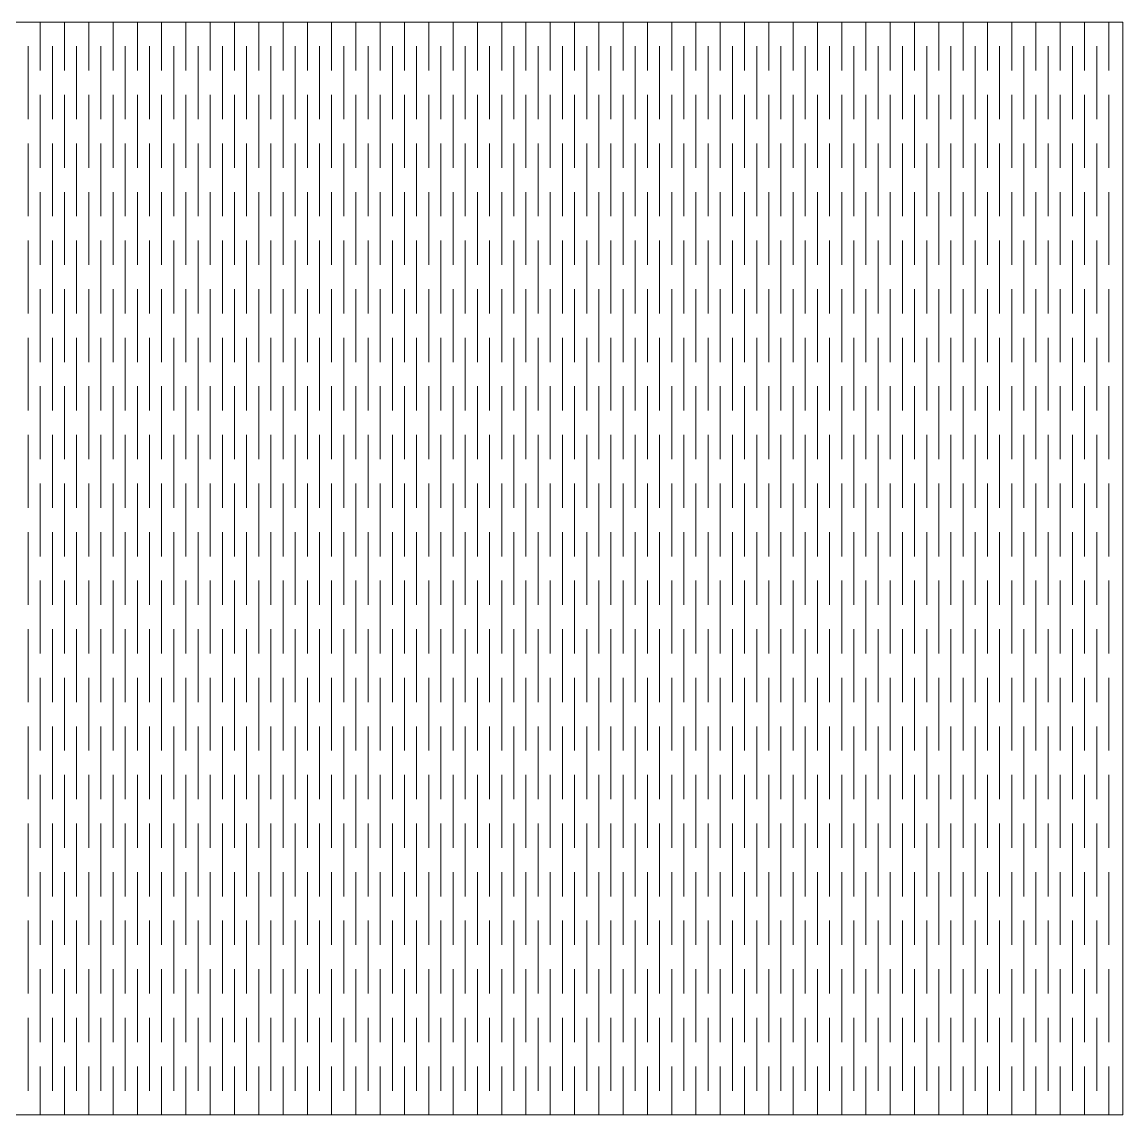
# Model space of a CAD drawing. Header units: millimetres. Extents: x 1 to 727, y 0 to 568.
# Drawn here: x 545.6 to 727, y 387.8 to 567.8 of the extents above; entities that cross this region are included whole.
import ezdxf

# ---------------------------------------------------------------- set-up
doc = ezdxf.new("R2010")
doc.units = ezdxf.units.MM

msp = doc.modelspace()

# ---------------------------------------------------------------- linework, layer by layer
at = {"color": 7, "linetype": 'Continuous', "lineweight": 18}
for p, q in [((198.31, 567.85), (726.96, 567.85)), ((548.63, 567.85), (548.63, 559.85)), ((552.63, 567.85), (552.63, 559.85)), ((556.63, 567.85), (556.63, 559.85)), ((560.63, 567.85), (560.63, 559.85)), ((564.63, 567.85), (564.63, 559.85)), ((568.63, 567.85), (568.63, 559.85)), ((572.63, 567.85), (572.63, 559.85)), ((576.63, 567.85), (576.63, 559.85)), ((580.63, 567.85), (580.63, 559.85)), ((584.63, 567.85), (584.63, 559.85)), ((588.63, 567.85), (588.63, 559.85)), ((592.63, 567.85), (592.63, 559.85)), ((596.63, 567.85), (596.63, 559.85)), ((600.63, 567.85), (600.63, 559.85)), ((604.63, 567.85), (604.63, 559.85)), ((608.63, 567.85), (608.63, 559.85)), ((612.63, 567.85), (612.63, 559.85)), ((616.63, 567.85), (616.63, 559.85)), ((620.63, 567.85), (620.63, 559.85)), ((624.63, 567.85), (624.63, 559.85)), ((628.63, 567.85), (628.63, 559.85)), ((632.63, 567.85), (632.63, 559.85)), ((636.63, 567.85), (636.63, 559.85)), ((640.63, 567.85), (640.63, 559.85)), ((644.63, 567.85), (644.63, 559.85)), ((648.63, 567.85), (648.63, 559.85)), ((652.63, 567.85), (652.63, 559.85)), ((656.63, 567.85), (656.63, 559.85)), ((660.63, 567.85), (660.63, 559.85)), ((664.63, 567.85), (664.63, 559.85)), ((668.63, 567.85), (668.63, 559.85)), ((672.63, 567.85), (672.63, 559.85)), ((676.63, 567.85), (676.63, 559.85)), ((680.63, 567.85), (680.63, 559.85)), ((684.63, 567.85), (684.63, 559.85)), ((688.63, 567.85), (688.63, 559.85)), ((692.63, 567.85), (692.63, 559.85)), ((696.63, 567.85), (696.63, 559.85)), ((700.63, 567.85), (700.63, 559.85)), ((704.63, 567.85), (704.63, 559.85)), ((708.63, 567.85), (708.63, 559.85)), ((712.63, 567.85), (712.63, 559.85)), ((716.63, 567.85), (716.63, 559.85)), ((720.63, 567.85), (720.63, 559.85)), ((724.63, 567.85), (724.63, 559.85)), ((726.96, 567.85), (726.96, 387.85)), ((546.63, 563.85), (546.63, 551.85)), ((550.63, 563.85), (550.63, 551.85)), ((554.63, 563.85), (554.63, 551.85)), ((558.63, 563.85), (558.63, 551.85)), ((562.63, 563.85), (562.63, 551.85)), ((566.63, 563.85), (566.63, 551.85)), ((570.63, 563.85), (570.63, 551.85)), ((574.63, 563.85), (574.63, 551.85)), ((578.63, 563.85), (578.63, 551.85)), ((582.63, 563.85), (582.63, 551.85)), ((586.63, 563.85), (586.63, 551.85)), ((590.63, 563.85), (590.63, 551.85)), ((594.63, 563.85), (594.63, 551.85)), ((598.63, 563.85), (598.63, 551.85)), ((602.63, 563.85), (602.63, 551.85)), ((606.63, 563.85), (606.63, 551.85)), ((610.63, 563.85), (610.63, 551.85)), ((614.63, 563.85), (614.63, 551.85)), ((618.63, 563.85), (618.63, 551.85)), ((622.63, 563.85), (622.63, 551.85)), ((626.63, 563.85), (626.63, 551.85)), ((630.63, 563.85), (630.63, 551.85)), ((634.63, 563.85), (634.63, 551.85)), ((638.63, 563.85), (638.63, 551.85)), ((642.63, 563.85), (642.63, 551.85)), ((646.63, 563.85), (646.63, 551.85)), ((650.63, 563.85), (650.63, 551.85)), ((654.63, 563.85), (654.63, 551.85)), ((658.63, 563.85), (658.63, 551.85)), ((662.63, 563.85), (662.63, 551.85)), ((666.63, 563.85), (666.63, 551.85)), ((670.63, 563.85), (670.63, 551.85)), ((674.63, 563.85), (674.63, 551.85)), ((678.63, 563.85), (678.63, 551.85)), ((682.63, 563.85), (682.63, 551.85)), ((686.63, 563.85), (686.63, 551.85)), ((690.63, 563.85), (690.63, 551.85)), ((694.63, 563.85), (694.63, 551.85)), ((698.63, 563.85), (698.63, 551.85)), ((702.63, 563.85), (702.63, 551.85)), ((706.63, 563.85), (706.63, 551.85)), ((710.63, 563.85), (710.63, 551.85)), ((714.63, 563.85), (714.63, 551.85)), ((718.63, 563.85), (718.63, 551.85)), ((722.63, 563.85), (722.63, 551.85)), ((548.63, 555.85), (548.63, 543.85)), ((552.63, 555.85), (552.63, 543.85)), ((556.63, 555.85), (556.63, 543.85)), ((560.63, 555.85), (560.63, 543.85)), ((564.63, 555.85), (564.63, 543.85)), ((568.63, 555.85), (568.63, 543.85)), ((572.63, 555.85), (572.63, 543.85)), ((576.63, 555.85), (576.63, 543.85)), ((580.63, 555.85), (580.63, 543.85)), ((584.63, 555.85), (584.63, 543.85)), ((588.63, 555.85), (588.63, 543.85)), ((592.63, 555.85), (592.63, 543.85)), ((596.63, 555.85), (596.63, 543.85)), ((600.63, 555.85), (600.63, 543.85)), ((604.63, 555.85), (604.63, 543.85)), ((608.63, 555.85), (608.63, 543.85)), ((612.63, 555.85), (612.63, 543.85)), ((616.63, 555.85), (616.63, 543.85)), ((620.63, 555.85), (620.63, 543.85)), ((624.63, 555.85), (624.63, 543.85)), ((628.63, 555.85), (628.63, 543.85)), ((632.63, 555.85), (632.63, 543.85)), ((636.63, 555.85), (636.63, 543.85)), ((640.63, 555.85), (640.63, 543.85)), ((644.63, 555.85), (644.63, 543.85)), ((648.63, 555.85), (648.63, 543.85)), ((652.63, 555.85), (652.63, 543.85)), ((656.63, 555.85), (656.63, 543.85)), ((660.63, 555.85), (660.63, 543.85)), ((664.63, 555.85), (664.63, 543.85)), ((668.63, 555.85), (668.63, 543.85)), ((672.63, 555.85), (672.63, 543.85)), ((676.63, 555.85), (676.63, 543.85)), ((680.63, 555.85), (680.63, 543.85)), ((684.63, 555.85), (684.63, 543.85)), ((688.63, 555.85), (688.63, 543.85)), ((692.63, 555.85), (692.63, 543.85)), ((696.63, 555.85), (696.63, 543.85)), ((700.63, 555.85), (700.63, 543.85)), ((704.63, 555.85), (704.63, 543.85)), ((708.63, 555.85), (708.63, 543.85)), ((712.63, 555.85), (712.63, 543.85)), ((716.63, 555.85), (716.63, 543.85)), ((720.63, 555.85), (720.63, 543.85)), ((724.63, 555.85), (724.63, 543.85)), ((546.63, 547.85), (546.63, 535.85)), ((550.63, 547.85), (550.63, 535.85)), ((554.63, 547.85), (554.63, 535.85)), ((558.63, 547.85), (558.63, 535.85)), ((562.63, 547.85), (562.63, 535.85)), ((566.63, 547.85), (566.63, 535.85)), ((570.63, 547.85), (570.63, 535.85)), ((574.63, 547.85), (574.63, 535.85)), ((578.63, 547.85), (578.63, 535.85)), ((582.63, 547.85), (582.63, 535.85)), ((586.63, 547.85), (586.63, 535.85)), ((590.63, 547.85), (590.63, 535.85)), ((594.63, 547.85), (594.63, 535.85)), ((598.63, 547.85), (598.63, 535.85)), ((602.63, 547.85), (602.63, 535.85)), ((606.63, 547.85), (606.63, 535.85)), ((610.63, 547.85), (610.63, 535.85)), ((614.63, 547.85), (614.63, 535.85)), ((618.63, 547.85), (618.63, 535.85)), ((622.63, 547.85), (622.63, 535.85)), ((626.63, 547.85), (626.63, 535.85)), ((630.63, 547.85), (630.63, 535.85)), ((634.63, 547.85), (634.63, 535.85)), ((638.63, 547.85), (638.63, 535.85)), ((642.63, 547.85), (642.63, 535.85)), ((646.63, 547.85), (646.63, 535.85)), ((650.63, 547.85), (650.63, 535.85)), ((654.63, 547.85), (654.63, 535.85)), ((658.63, 547.85), (658.63, 535.85)), ((662.63, 547.85), (662.63, 535.85)), ((666.63, 547.85), (666.63, 535.85)), ((670.63, 547.85), (670.63, 535.85)), ((674.63, 547.85), (674.63, 535.85)), ((678.63, 547.85), (678.63, 535.85)), ((682.63, 547.85), (682.63, 535.85)), ((686.63, 547.85), (686.63, 535.85)), ((690.63, 547.85), (690.63, 535.85)), ((694.63, 547.85), (694.63, 535.85)), ((698.63, 547.85), (698.63, 535.85)), ((702.63, 547.85), (702.63, 535.85)), ((706.63, 547.85), (706.63, 535.85)), ((710.63, 547.85), (710.63, 535.85)), ((714.63, 547.85), (714.63, 535.85)), ((718.63, 547.85), (718.63, 535.85)), ((722.63, 547.85), (722.63, 535.85)), ((548.63, 539.85), (548.63, 527.85)), ((552.63, 539.85), (552.63, 527.85)), ((556.63, 539.85), (556.63, 527.85)), ((560.63, 539.85), (560.63, 527.85)), ((564.63, 539.85), (564.63, 527.85)), ((568.63, 539.85), (568.63, 527.85)), ((572.63, 539.85), (572.63, 527.85)), ((576.63, 539.85), (576.63, 527.85)), ((580.63, 539.85), (580.63, 527.85)), ((584.63, 539.85), (584.63, 527.85)), ((588.63, 539.85), (588.63, 527.85)), ((592.63, 539.85), (592.63, 527.85)), ((596.63, 539.85), (596.63, 527.85)), ((600.63, 539.85), (600.63, 527.85)), ((604.63, 539.85), (604.63, 527.85)), ((608.63, 539.85), (608.63, 527.85)), ((612.63, 539.85), (612.63, 527.85)), ((616.63, 539.85), (616.63, 527.85)), ((620.63, 539.85), (620.63, 527.85)), ((624.63, 539.85), (624.63, 527.85)), ((628.63, 539.85), (628.63, 527.85)), ((632.63, 539.85), (632.63, 527.85)), ((636.63, 539.85), (636.63, 527.85)), ((640.63, 539.85), (640.63, 527.85)), ((644.63, 539.85), (644.63, 527.85)), ((648.63, 539.85), (648.63, 527.85)), ((652.63, 539.85), (652.63, 527.85)), ((656.63, 539.85), (656.63, 527.85)), ((660.63, 539.85), (660.63, 527.85)), ((664.63, 539.85), (664.63, 527.85)), ((668.63, 539.85), (668.63, 527.85)), ((672.63, 539.85), (672.63, 527.85)), ((676.63, 539.85), (676.63, 527.85)), ((680.63, 539.85), (680.63, 527.85)), ((684.63, 539.85), (684.63, 527.85)), ((688.63, 539.85), (688.63, 527.85)), ((692.63, 539.85), (692.63, 527.85)), ((696.63, 539.85), (696.63, 527.85)), ((700.63, 539.85), (700.63, 527.85)), ((704.63, 539.85), (704.63, 527.85)), ((708.63, 539.85), (708.63, 527.85)), ((712.63, 539.85), (712.63, 527.85)), ((716.63, 539.85), (716.63, 527.85)), ((720.63, 539.85), (720.63, 527.85)), ((724.63, 539.85), (724.63, 527.85)), ((546.63, 531.85), (546.63, 519.85)), ((550.63, 531.85), (550.63, 519.85)), ((554.63, 531.85), (554.63, 519.85)), ((558.63, 531.85), (558.63, 519.85)), ((562.63, 531.85), (562.63, 519.85)), ((566.63, 531.85), (566.63, 519.85)), ((570.63, 531.85), (570.63, 519.85)), ((574.63, 531.85), (574.63, 519.85)), ((578.63, 531.85), (578.63, 519.85)), ((582.63, 531.85), (582.63, 519.85)), ((586.63, 531.85), (586.63, 519.85)), ((590.63, 531.85), (590.63, 519.85)), ((594.63, 531.85), (594.63, 519.85)), ((598.63, 531.85), (598.63, 519.85)), ((602.63, 531.85), (602.63, 519.85)), ((606.63, 531.85), (606.63, 519.85)), ((610.63, 531.85), (610.63, 519.85)), ((614.63, 531.85), (614.63, 519.85)), ((618.63, 531.85), (618.63, 519.85)), ((622.63, 531.85), (622.63, 519.85)), ((626.63, 531.85), (626.63, 519.85)), ((630.63, 531.85), (630.63, 519.85)), ((634.63, 531.85), (634.63, 519.85)), ((638.63, 531.85), (638.63, 519.85)), ((642.63, 531.85), (642.63, 519.85)), ((646.63, 531.85), (646.63, 519.85)), ((650.63, 531.85), (650.63, 519.85)), ((654.63, 531.85), (654.63, 519.85)), ((658.63, 531.85), (658.63, 519.85)), ((662.63, 531.85), (662.63, 519.85)), ((666.63, 531.85), (666.63, 519.85)), ((670.63, 531.85), (670.63, 519.85)), ((674.63, 531.85), (674.63, 519.85)), ((678.63, 531.85), (678.63, 519.85)), ((682.63, 531.85), (682.63, 519.85)), ((686.63, 531.85), (686.63, 519.85)), ((690.63, 531.85), (690.63, 519.85)), ((694.63, 531.85), (694.63, 519.85)), ((698.63, 531.85), (698.63, 519.85)), ((702.63, 531.85), (702.63, 519.85)), ((706.63, 531.85), (706.63, 519.85)), ((710.63, 531.85), (710.63, 519.85)), ((714.63, 531.85), (714.63, 519.85)), ((718.63, 531.85), (718.63, 519.85)), ((722.63, 531.85), (722.63, 519.85)), ((548.63, 523.85), (548.63, 511.85)), ((552.63, 523.85), (552.63, 511.85)), ((556.63, 523.85), (556.63, 511.85)), ((560.63, 523.85), (560.63, 511.85)), ((564.63, 523.85), (564.63, 511.85)), ((568.63, 523.85), (568.63, 511.85)), ((572.63, 523.85), (572.63, 511.85)), ((576.63, 523.85), (576.63, 511.85)), ((580.63, 523.85), (580.63, 511.85)), ((584.63, 523.85), (584.63, 511.85)), ((588.63, 523.85), (588.63, 511.85)), ((592.63, 523.85), (592.63, 511.85)), ((596.63, 523.85), (596.63, 511.85)), ((600.63, 523.85), (600.63, 511.85)), ((604.63, 523.85), (604.63, 511.85)), ((608.63, 523.85), (608.63, 511.85)), ((612.63, 523.85), (612.63, 511.85)), ((616.63, 523.85), (616.63, 511.85)), ((620.63, 523.85), (620.63, 511.85)), ((624.63, 523.85), (624.63, 511.85)), ((628.63, 523.85), (628.63, 511.85)), ((632.63, 523.85), (632.63, 511.85)), ((636.63, 523.85), (636.63, 511.85)), ((640.63, 523.85), (640.63, 511.85)), ((644.63, 523.85), (644.63, 511.85)), ((648.63, 523.85), (648.63, 511.85)), ((652.63, 523.85), (652.63, 511.85)), ((656.63, 523.85), (656.63, 511.85)), ((660.63, 523.85), (660.63, 511.85)), ((664.63, 523.85), (664.63, 511.85)), ((668.63, 523.85), (668.63, 511.85)), ((672.63, 523.85), (672.63, 511.85)), ((676.63, 523.85), (676.63, 511.85)), ((680.63, 523.85), (680.63, 511.85)), ((684.63, 523.85), (684.63, 511.85)), ((688.63, 523.85), (688.63, 511.85)), ((692.63, 523.85), (692.63, 511.85)), ((696.63, 523.85), (696.63, 511.85)), ((700.63, 523.85), (700.63, 511.85)), ((704.63, 523.85), (704.63, 511.85)), ((708.63, 523.85), (708.63, 511.85)), ((712.63, 523.85), (712.63, 511.85)), ((716.63, 523.85), (716.63, 511.85)), ((720.63, 523.85), (720.63, 511.85)), ((724.63, 523.85), (724.63, 511.85)), ((546.63, 515.85), (546.63, 503.85)), ((550.63, 515.85), (550.63, 503.85)), ((554.63, 515.85), (554.63, 503.85)), ((558.63, 515.85), (558.63, 503.85)), ((562.63, 515.85), (562.63, 503.85)), ((566.63, 515.85), (566.63, 503.85)), ((570.63, 515.85), (570.63, 503.85)), ((574.63, 515.85), (574.63, 503.85)), ((578.63, 515.85), (578.63, 503.85)), ((582.63, 515.85), (582.63, 503.85)), ((586.63, 515.85), (586.63, 503.85)), ((590.63, 515.85), (590.63, 503.85)), ((594.63, 515.85), (594.63, 503.85)), ((598.63, 515.85), (598.63, 503.85)), ((602.63, 515.85), (602.63, 503.85)), ((606.63, 515.85), (606.63, 503.85)), ((610.63, 515.85), (610.63, 503.85)), ((614.63, 515.85), (614.63, 503.85)), ((618.63, 515.85), (618.63, 503.85)), ((622.63, 515.85), (622.63, 503.85)), ((626.63, 515.85), (626.63, 503.85)), ((630.63, 515.85), (630.63, 503.85)), ((634.63, 515.85), (634.63, 503.85)), ((638.63, 515.85), (638.63, 503.85)), ((642.63, 515.85), (642.63, 503.85)), ((646.63, 515.85), (646.63, 503.85)), ((650.63, 515.85), (650.63, 503.85)), ((654.63, 515.85), (654.63, 503.85)), ((658.63, 515.85), (658.63, 503.85)), ((662.63, 515.85), (662.63, 503.85)), ((666.63, 515.85), (666.63, 503.85)), ((670.63, 515.85), (670.63, 503.85)), ((674.63, 515.85), (674.63, 503.85)), ((678.63, 515.85), (678.63, 503.85)), ((682.63, 515.85), (682.63, 503.85)), ((686.63, 515.85), (686.63, 503.85)), ((690.63, 515.85), (690.63, 503.85)), ((694.63, 515.85), (694.63, 503.85)), ((698.63, 515.85), (698.63, 503.85)), ((702.63, 515.85), (702.63, 503.85)), ((706.63, 515.85), (706.63, 503.85)), ((710.63, 515.85), (710.63, 503.85)), ((714.63, 515.85), (714.63, 503.85)), ((718.63, 515.85), (718.63, 503.85)), ((722.63, 515.85), (722.63, 503.85)), ((548.63, 507.85), (548.63, 495.85)), ((552.63, 507.85), (552.63, 495.85)), ((556.63, 507.85), (556.63, 495.85)), ((560.63, 507.85), (560.63, 495.85)), ((564.63, 507.85), (564.63, 495.85)), ((568.63, 507.85), (568.63, 495.85)), ((572.63, 507.85), (572.63, 495.85)), ((576.63, 507.85), (576.63, 495.85)), ((580.63, 507.85), (580.63, 495.85)), ((584.63, 507.85), (584.63, 495.85)), ((588.63, 507.85), (588.63, 495.85)), ((592.63, 507.85), (592.63, 495.85)), ((596.63, 507.85), (596.63, 495.85)), ((600.63, 507.85), (600.63, 495.85)), ((604.63, 507.85), (604.63, 495.85)), ((608.63, 507.85), (608.63, 495.85)), ((612.63, 507.85), (612.63, 495.85)), ((616.63, 507.85), (616.63, 495.85)), ((620.63, 507.85), (620.63, 495.85)), ((624.63, 507.85), (624.63, 495.85)), ((628.63, 507.85), (628.63, 495.85)), ((632.63, 507.85), (632.63, 495.85)), ((636.63, 507.85), (636.63, 495.85)), ((640.63, 507.85), (640.63, 495.85)), ((644.63, 507.85), (644.63, 495.85)), ((648.63, 507.85), (648.63, 495.85)), ((652.63, 507.85), (652.63, 495.85)), ((656.63, 507.85), (656.63, 495.85)), ((660.63, 507.85), (660.63, 495.85)), ((664.63, 507.85), (664.63, 495.85)), ((668.63, 507.85), (668.63, 495.85)), ((672.63, 507.85), (672.63, 495.85)), ((676.63, 507.85), (676.63, 495.85)), ((680.63, 507.85), (680.63, 495.85)), ((684.63, 507.85), (684.63, 495.85)), ((688.63, 507.85), (688.63, 495.85)), ((692.63, 507.85), (692.63, 495.85)), ((696.63, 507.85), (696.63, 495.85)), ((700.63, 507.85), (700.63, 495.85)), ((704.63, 507.85), (704.63, 495.85)), ((708.63, 507.85), (708.63, 495.85)), ((712.63, 507.85), (712.63, 495.85)), ((716.63, 507.85), (716.63, 495.85)), ((720.63, 507.85), (720.63, 495.85)), ((724.63, 507.85), (724.63, 495.85)), ((546.63, 499.85), (546.63, 487.85)), ((550.63, 499.85), (550.63, 487.85)), ((554.63, 499.85), (554.63, 487.85)), ((558.63, 499.85), (558.63, 487.85)), ((562.63, 499.85), (562.63, 487.85)), ((566.63, 499.85), (566.63, 487.85)), ((570.63, 499.85), (570.63, 487.85)), ((574.63, 499.85), (574.63, 487.85)), ((578.63, 499.85), (578.63, 487.85)), ((582.63, 499.85), (582.63, 487.85)), ((586.63, 499.85), (586.63, 487.85)), ((590.63, 499.85), (590.63, 487.85)), ((594.63, 499.85), (594.63, 487.85)), ((598.63, 499.85), (598.63, 487.85)), ((602.63, 499.85), (602.63, 487.85)), ((606.63, 499.85), (606.63, 487.85)), ((610.63, 499.85), (610.63, 487.85)), ((614.63, 499.85), (614.63, 487.85)), ((618.63, 499.85), (618.63, 487.85)), ((622.63, 499.85), (622.63, 487.85)), ((626.63, 499.85), (626.63, 487.85)), ((630.63, 499.85), (630.63, 487.85)), ((634.63, 499.85), (634.63, 487.85)), ((638.63, 499.85), (638.63, 487.85)), ((642.63, 499.85), (642.63, 487.85)), ((646.63, 499.85), (646.63, 487.85)), ((650.63, 499.85), (650.63, 487.85)), ((654.63, 499.85), (654.63, 487.85)), ((658.63, 499.85), (658.63, 487.85)), ((662.63, 499.85), (662.63, 487.85)), ((666.63, 499.85), (666.63, 487.85)), ((670.63, 499.85), (670.63, 487.85)), ((674.63, 499.85), (674.63, 487.85)), ((678.63, 499.85), (678.63, 487.85)), ((682.63, 499.85), (682.63, 487.85)), ((686.63, 499.85), (686.63, 487.85)), ((690.63, 499.85), (690.63, 487.85)), ((694.63, 499.85), (694.63, 487.85)), ((698.63, 499.85), (698.63, 487.85)), ((702.63, 499.85), (702.63, 487.85)), ((706.63, 499.85), (706.63, 487.85)), ((710.63, 499.85), (710.63, 487.85)), ((714.63, 499.85), (714.63, 487.85)), ((718.63, 499.85), (718.63, 487.85)), ((722.63, 499.85), (722.63, 487.85)), ((548.63, 491.85), (548.63, 479.85)), ((552.63, 491.85), (552.63, 479.85)), ((556.63, 491.85), (556.63, 479.85)), ((560.63, 491.85), (560.63, 479.85)), ((564.63, 491.85), (564.63, 479.85)), ((568.63, 491.85), (568.63, 479.85)), ((572.63, 491.85), (572.63, 479.85)), ((576.63, 491.85), (576.63, 479.85)), ((580.63, 491.85), (580.63, 479.85)), ((584.63, 491.85), (584.63, 479.85)), ((588.63, 491.85), (588.63, 479.85)), ((592.63, 491.85), (592.63, 479.85)), ((596.63, 491.85), (596.63, 479.85)), ((600.63, 491.85), (600.63, 479.85)), ((604.63, 491.85), (604.63, 479.85)), ((608.63, 491.85), (608.63, 479.85)), ((612.63, 491.85), (612.63, 479.85)), ((616.63, 491.85), (616.63, 479.85)), ((620.63, 491.85), (620.63, 479.85)), ((624.63, 491.85), (624.63, 479.85)), ((628.63, 491.85), (628.63, 479.85)), ((632.63, 491.85), (632.63, 479.85)), ((636.63, 491.85), (636.63, 479.85)), ((640.63, 491.85), (640.63, 479.85)), ((644.63, 491.85), (644.63, 479.85)), ((648.63, 491.85), (648.63, 479.85)), ((652.63, 491.85), (652.63, 479.85)), ((656.63, 491.85), (656.63, 479.85)), ((660.63, 491.85), (660.63, 479.85)), ((664.63, 491.85), (664.63, 479.85)), ((668.63, 491.85), (668.63, 479.85)), ((672.63, 491.85), (672.63, 479.85)), ((676.63, 491.85), (676.63, 479.85)), ((680.63, 491.85), (680.63, 479.85)), ((684.63, 491.85), (684.63, 479.85)), ((688.63, 491.85), (688.63, 479.85)), ((692.63, 491.85), (692.63, 479.85)), ((696.63, 491.85), (696.63, 479.85)), ((700.63, 491.85), (700.63, 479.85)), ((704.63, 491.85), (704.63, 479.85)), ((708.63, 491.85), (708.63, 479.85)), ((712.63, 491.85), (712.63, 479.85)), ((716.63, 491.85), (716.63, 479.85)), ((720.63, 491.85), (720.63, 479.85)), ((724.63, 491.85), (724.63, 479.85)), ((546.63, 483.85), (546.63, 471.85)), ((550.63, 483.85), (550.63, 471.85)), ((554.63, 483.85), (554.63, 471.85)), ((558.63, 483.85), (558.63, 471.85)), ((562.63, 483.85), (562.63, 471.85)), ((566.63, 483.85), (566.63, 471.85)), ((570.63, 483.85), (570.63, 471.85)), ((574.63, 483.85), (574.63, 471.85)), ((578.63, 483.85), (578.63, 471.85)), ((582.63, 483.85), (582.63, 471.85)), ((586.63, 483.85), (586.63, 471.85)), ((590.63, 483.85), (590.63, 471.85)), ((594.63, 483.85), (594.63, 471.85)), ((598.63, 483.85), (598.63, 471.85)), ((602.63, 483.85), (602.63, 471.85)), ((606.63, 483.85), (606.63, 471.85)), ((610.63, 483.85), (610.63, 471.85)), ((614.63, 483.85), (614.63, 471.85)), ((618.63, 483.85), (618.63, 471.85)), ((622.63, 483.85), (622.63, 471.85)), ((626.63, 483.85), (626.63, 471.85)), ((630.63, 483.85), (630.63, 471.85)), ((634.63, 483.85), (634.63, 471.85)), ((638.63, 483.85), (638.63, 471.85)), ((642.63, 483.85), (642.63, 471.85)), ((646.63, 483.85), (646.63, 471.85)), ((650.63, 483.85), (650.63, 471.85)), ((654.63, 483.85), (654.63, 471.85)), ((658.63, 483.85), (658.63, 471.85)), ((662.63, 483.85), (662.63, 471.85)), ((666.63, 483.85), (666.63, 471.85)), ((670.63, 483.85), (670.63, 471.85)), ((674.63, 483.85), (674.63, 471.85)), ((678.63, 483.85), (678.63, 471.85)), ((682.63, 483.85), (682.63, 471.85)), ((686.63, 483.85), (686.63, 471.85)), ((690.63, 483.85), (690.63, 471.85)), ((694.63, 483.85), (694.63, 471.85)), ((698.63, 483.85), (698.63, 471.85)), ((702.63, 483.85), (702.63, 471.85)), ((706.63, 483.85), (706.63, 471.85)), ((710.63, 483.85), (710.63, 471.85)), ((714.63, 483.85), (714.63, 471.85)), ((718.63, 483.85), (718.63, 471.85)), ((722.63, 483.85), (722.63, 471.85)), ((548.63, 475.85), (548.63, 463.85)), ((552.63, 475.85), (552.63, 463.85)), ((556.63, 475.85), (556.63, 463.85)), ((560.63, 475.85), (560.63, 463.85)), ((564.63, 475.85), (564.63, 463.85)), ((568.63, 475.85), (568.63, 463.85)), ((572.63, 475.85), (572.63, 463.85)), ((576.63, 475.85), (576.63, 463.85)), ((580.63, 475.85), (580.63, 463.85)), ((584.63, 475.85), (584.63, 463.85)), ((588.63, 475.85), (588.63, 463.85)), ((592.63, 475.85), (592.63, 463.85)), ((596.63, 475.85), (596.63, 463.85)), ((600.63, 475.85), (600.63, 463.85)), ((604.63, 475.85), (604.63, 463.85)), ((608.63, 475.85), (608.63, 463.85)), ((612.63, 475.85), (612.63, 463.85)), ((616.63, 475.85), (616.63, 463.85)), ((620.63, 475.85), (620.63, 463.85)), ((624.63, 475.85), (624.63, 463.85)), ((628.63, 475.85), (628.63, 463.85)), ((632.63, 475.85), (632.63, 463.85)), ((636.63, 475.85), (636.63, 463.85)), ((640.63, 475.85), (640.63, 463.85)), ((644.63, 475.85), (644.63, 463.85)), ((648.63, 475.85), (648.63, 463.85)), ((652.63, 475.85), (652.63, 463.85)), ((656.63, 475.85), (656.63, 463.85)), ((660.63, 475.85), (660.63, 463.85)), ((664.63, 475.85), (664.63, 463.85)), ((668.63, 475.85), (668.63, 463.85)), ((672.63, 475.85), (672.63, 463.85)), ((676.63, 475.85), (676.63, 463.85)), ((680.63, 475.85), (680.63, 463.85)), ((684.63, 475.85), (684.63, 463.85)), ((688.63, 475.85), (688.63, 463.85)), ((692.63, 475.85), (692.63, 463.85)), ((696.63, 475.85), (696.63, 463.85)), ((700.63, 475.85), (700.63, 463.85)), ((704.63, 475.85), (704.63, 463.85)), ((708.63, 475.85), (708.63, 463.85)), ((712.63, 475.85), (712.63, 463.85)), ((716.63, 475.85), (716.63, 463.85)), ((720.63, 475.85), (720.63, 463.85)), ((724.63, 475.85), (724.63, 463.85)), ((546.63, 455.85), (546.63, 467.85)), ((550.63, 455.85), (550.63, 467.85)), ((554.63, 455.85), (554.63, 467.85)), ((558.63, 455.85), (558.63, 467.85)), ((562.63, 455.85), (562.63, 467.85)), ((566.63, 455.85), (566.63, 467.85)), ((570.63, 455.85), (570.63, 467.85)), ((574.63, 455.85), (574.63, 467.85)), ((578.63, 455.85), (578.63, 467.85)), ((582.63, 455.85), (582.63, 467.85)), ((586.63, 455.85), (586.63, 467.85)), ((590.63, 455.85), (590.63, 467.85)), ((594.63, 455.85), (594.63, 467.85)), ((598.63, 455.85), (598.63, 467.85)), ((602.63, 455.85), (602.63, 467.85)), ((606.63, 455.85), (606.63, 467.85)), ((610.63, 455.85), (610.63, 467.85)), ((614.63, 455.85), (614.63, 467.85)), ((618.63, 455.85), (618.63, 467.85)), ((622.63, 455.85), (622.63, 467.85)), ((626.63, 455.85), (626.63, 467.85)), ((630.63, 455.85), (630.63, 467.85)), ((634.63, 455.85), (634.63, 467.85)), ((638.63, 455.85), (638.63, 467.85)), ((642.63, 455.85), (642.63, 467.85)), ((646.63, 455.85), (646.63, 467.85)), ((650.63, 455.85), (650.63, 467.85)), ((654.63, 455.85), (654.63, 467.85)), ((658.63, 455.85), (658.63, 467.85)), ((662.63, 455.85), (662.63, 467.85)), ((666.63, 455.85), (666.63, 467.85)), ((670.63, 455.85), (670.63, 467.85)), ((674.63, 455.85), (674.63, 467.85)), ((678.63, 455.85), (678.63, 467.85)), ((682.63, 455.85), (682.63, 467.85)), ((686.63, 455.85), (686.63, 467.85)), ((690.63, 455.85), (690.63, 467.85)), ((694.63, 455.85), (694.63, 467.85)), ((698.63, 455.85), (698.63, 467.85)), ((702.63, 455.85), (702.63, 467.85)), ((706.63, 455.85), (706.63, 467.85)), ((710.63, 455.85), (710.63, 467.85)), ((714.63, 455.85), (714.63, 467.85)), ((718.63, 455.85), (718.63, 467.85)), ((722.63, 455.85), (722.63, 467.85)), ((548.63, 459.85), (548.63, 447.85)), ((552.63, 459.85), (552.63, 447.85)), ((556.63, 459.85), (556.63, 447.85)), ((560.63, 459.85), (560.63, 447.85)), ((564.63, 459.85), (564.63, 447.85)), ((568.63, 459.85), (568.63, 447.85)), ((572.63, 459.85), (572.63, 447.85)), ((576.63, 459.85), (576.63, 447.85)), ((580.63, 459.85), (580.63, 447.85)), ((584.63, 459.85), (584.63, 447.85)), ((588.63, 459.85), (588.63, 447.85)), ((592.63, 459.85), (592.63, 447.85)), ((596.63, 459.85), (596.63, 447.85)), ((600.63, 459.85), (600.63, 447.85)), ((604.63, 459.85), (604.63, 447.85)), ((608.63, 459.85), (608.63, 447.85)), ((612.63, 459.85), (612.63, 447.85)), ((616.63, 459.85), (616.63, 447.85)), ((620.63, 459.85), (620.63, 447.85)), ((624.63, 459.85), (624.63, 447.85)), ((628.63, 459.85), (628.63, 447.85)), ((632.63, 459.85), (632.63, 447.85)), ((636.63, 459.85), (636.63, 447.85)), ((640.63, 459.85), (640.63, 447.85)), ((644.63, 459.85), (644.63, 447.85)), ((648.63, 459.85), (648.63, 447.85)), ((652.63, 459.85), (652.63, 447.85)), ((656.63, 459.85), (656.63, 447.85)), ((660.63, 459.85), (660.63, 447.85)), ((664.63, 459.85), (664.63, 447.85)), ((668.63, 459.85), (668.63, 447.85)), ((672.63, 459.85), (672.63, 447.85)), ((676.63, 459.85), (676.63, 447.85)), ((680.63, 459.85), (680.63, 447.85)), ((684.63, 459.85), (684.63, 447.85)), ((688.63, 459.85), (688.63, 447.85)), ((692.63, 459.85), (692.63, 447.85)), ((696.63, 459.85), (696.63, 447.85)), ((700.63, 459.85), (700.63, 447.85)), ((704.63, 459.85), (704.63, 447.85)), ((708.63, 459.85), (708.63, 447.85)), ((712.63, 459.85), (712.63, 447.85)), ((716.63, 459.85), (716.63, 447.85)), ((720.63, 459.85), (720.63, 447.85)), ((724.63, 459.85), (724.63, 447.85)), ((546.63, 439.85), (546.63, 451.85)), ((550.63, 439.85), (550.63, 451.85)), ((554.63, 439.85), (554.63, 451.85)), ((558.63, 439.85), (558.63, 451.85)), ((562.63, 439.85), (562.63, 451.85)), ((566.63, 439.85), (566.63, 451.85)), ((570.63, 439.85), (570.63, 451.85)), ((574.63, 439.85), (574.63, 451.85)), ((578.63, 439.85), (578.63, 451.85)), ((582.63, 439.85), (582.63, 451.85)), ((586.63, 439.85), (586.63, 451.85)), ((590.63, 439.85), (590.63, 451.85)), ((594.63, 439.85), (594.63, 451.85)), ((598.63, 439.85), (598.63, 451.85)), ((602.63, 439.85), (602.63, 451.85)), ((606.63, 439.85), (606.63, 451.85)), ((610.63, 439.85), (610.63, 451.85)), ((614.63, 439.85), (614.63, 451.85)), ((618.63, 439.85), (618.63, 451.85)), ((622.63, 439.85), (622.63, 451.85)), ((626.63, 439.85), (626.63, 451.85)), ((630.63, 439.85), (630.63, 451.85)), ((634.63, 439.85), (634.63, 451.85)), ((638.63, 439.85), (638.63, 451.85)), ((642.63, 439.85), (642.63, 451.85)), ((646.63, 439.85), (646.63, 451.85)), ((650.63, 439.85), (650.63, 451.85)), ((654.63, 439.85), (654.63, 451.85)), ((658.63, 439.85), (658.63, 451.85)), ((662.63, 439.85), (662.63, 451.85)), ((666.63, 439.85), (666.63, 451.85)), ((670.63, 439.85), (670.63, 451.85)), ((674.63, 439.85), (674.63, 451.85)), ((678.63, 439.85), (678.63, 451.85)), ((682.63, 439.85), (682.63, 451.85)), ((686.63, 439.85), (686.63, 451.85)), ((690.63, 439.85), (690.63, 451.85)), ((694.63, 439.85), (694.63, 451.85)), ((698.63, 439.85), (698.63, 451.85)), ((702.63, 439.85), (702.63, 451.85)), ((706.63, 439.85), (706.63, 451.85)), ((710.63, 439.85), (710.63, 451.85)), ((714.63, 439.85), (714.63, 451.85)), ((718.63, 439.85), (718.63, 451.85)), ((722.63, 439.85), (722.63, 451.85)), ((548.63, 443.85), (548.63, 431.85)), ((552.63, 443.85), (552.63, 431.85)), ((556.63, 443.85), (556.63, 431.85)), ((560.63, 443.85), (560.63, 431.85)), ((564.63, 443.85), (564.63, 431.85)), ((568.63, 443.85), (568.63, 431.85)), ((572.63, 443.85), (572.63, 431.85)), ((576.63, 443.85), (576.63, 431.85)), ((580.63, 443.85), (580.63, 431.85)), ((584.63, 443.85), (584.63, 431.85)), ((588.63, 443.85), (588.63, 431.85)), ((592.63, 443.85), (592.63, 431.85)), ((596.63, 443.85), (596.63, 431.85)), ((600.63, 443.85), (600.63, 431.85)), ((604.63, 443.85), (604.63, 431.85)), ((608.63, 443.85), (608.63, 431.85)), ((612.63, 443.85), (612.63, 431.85)), ((616.63, 443.85), (616.63, 431.85)), ((620.63, 443.85), (620.63, 431.85)), ((624.63, 443.85), (624.63, 431.85)), ((628.63, 443.85), (628.63, 431.85)), ((632.63, 443.85), (632.63, 431.85)), ((636.63, 443.85), (636.63, 431.85)), ((640.63, 443.85), (640.63, 431.85)), ((644.63, 443.85), (644.63, 431.85)), ((648.63, 443.85), (648.63, 431.85)), ((652.63, 443.85), (652.63, 431.85)), ((656.63, 443.85), (656.63, 431.85)), ((660.63, 443.85), (660.63, 431.85)), ((664.63, 443.85), (664.63, 431.85)), ((668.63, 443.85), (668.63, 431.85)), ((672.63, 443.85), (672.63, 431.85)), ((676.63, 443.85), (676.63, 431.85)), ((680.63, 443.85), (680.63, 431.85)), ((684.63, 443.85), (684.63, 431.85)), ((688.63, 443.85), (688.63, 431.85)), ((692.63, 443.85), (692.63, 431.85)), ((696.63, 443.85), (696.63, 431.85)), ((700.63, 443.85), (700.63, 431.85)), ((704.63, 443.85), (704.63, 431.85)), ((708.63, 443.85), (708.63, 431.85)), ((712.63, 443.85), (712.63, 431.85)), ((716.63, 443.85), (716.63, 431.85)), ((720.63, 443.85), (720.63, 431.85)), ((724.63, 443.85), (724.63, 431.85)), ((546.63, 423.85), (546.63, 435.85)), ((550.63, 423.85), (550.63, 435.85)), ((554.63, 423.85), (554.63, 435.85)), ((558.63, 423.85), (558.63, 435.85)), ((562.63, 423.85), (562.63, 435.85)), ((566.63, 423.85), (566.63, 435.85)), ((570.63, 423.85), (570.63, 435.85)), ((574.63, 423.85), (574.63, 435.85)), ((578.63, 423.85), (578.63, 435.85)), ((582.63, 423.85), (582.63, 435.85)), ((586.63, 423.85), (586.63, 435.85)), ((590.63, 423.85), (590.63, 435.85)), ((594.63, 423.85), (594.63, 435.85)), ((598.63, 423.85), (598.63, 435.85)), ((602.63, 423.85), (602.63, 435.85)), ((606.63, 423.85), (606.63, 435.85)), ((610.63, 423.85), (610.63, 435.85)), ((614.63, 423.85), (614.63, 435.85)), ((618.63, 423.85), (618.63, 435.85)), ((622.63, 423.85), (622.63, 435.85)), ((626.63, 423.85), (626.63, 435.85)), ((630.63, 423.85), (630.63, 435.85)), ((634.63, 423.85), (634.63, 435.85)), ((638.63, 423.85), (638.63, 435.85)), ((642.63, 423.85), (642.63, 435.85)), ((646.63, 423.85), (646.63, 435.85)), ((650.63, 423.85), (650.63, 435.85)), ((654.63, 423.85), (654.63, 435.85)), ((658.63, 423.85), (658.63, 435.85)), ((662.63, 423.85), (662.63, 435.85)), ((666.63, 423.85), (666.63, 435.85)), ((670.63, 423.85), (670.63, 435.85)), ((674.63, 423.85), (674.63, 435.85)), ((678.63, 423.85), (678.63, 435.85)), ((682.63, 423.85), (682.63, 435.85)), ((686.63, 423.85), (686.63, 435.85)), ((690.63, 423.85), (690.63, 435.85)), ((694.63, 423.85), (694.63, 435.85)), ((698.63, 423.85), (698.63, 435.85)), ((702.63, 423.85), (702.63, 435.85)), ((706.63, 423.85), (706.63, 435.85)), ((710.63, 423.85), (710.63, 435.85)), ((714.63, 423.85), (714.63, 435.85)), ((718.63, 423.85), (718.63, 435.85)), ((722.63, 423.85), (722.63, 435.85)), ((548.63, 427.85), (548.63, 415.85)), ((552.63, 427.85), (552.63, 415.85)), ((556.63, 427.85), (556.63, 415.85)), ((560.63, 427.85), (560.63, 415.85)), ((564.63, 427.85), (564.63, 415.85)), ((568.63, 427.85), (568.63, 415.85)), ((572.63, 427.85), (572.63, 415.85)), ((576.63, 427.85), (576.63, 415.85)), ((580.63, 427.85), (580.63, 415.85)), ((584.63, 427.85), (584.63, 415.85)), ((588.63, 427.85), (588.63, 415.85)), ((592.63, 427.85), (592.63, 415.85)), ((596.63, 427.85), (596.63, 415.85)), ((600.63, 427.85), (600.63, 415.85)), ((604.63, 427.85), (604.63, 415.85)), ((608.63, 427.85), (608.63, 415.85)), ((612.63, 427.85), (612.63, 415.85)), ((616.63, 427.85), (616.63, 415.85)), ((620.63, 427.85), (620.63, 415.85)), ((624.63, 427.85), (624.63, 415.85)), ((628.63, 427.85), (628.63, 415.85)), ((632.63, 427.85), (632.63, 415.85)), ((636.63, 427.85), (636.63, 415.85)), ((640.63, 427.85), (640.63, 415.85)), ((644.63, 427.85), (644.63, 415.85)), ((648.63, 427.85), (648.63, 415.85)), ((652.63, 427.85), (652.63, 415.85)), ((656.63, 427.85), (656.63, 415.85)), ((660.63, 427.85), (660.63, 415.85)), ((664.63, 427.85), (664.63, 415.85)), ((668.63, 427.85), (668.63, 415.85)), ((672.63, 427.85), (672.63, 415.85)), ((676.63, 427.85), (676.63, 415.85)), ((680.63, 427.85), (680.63, 415.85)), ((684.63, 427.85), (684.63, 415.85)), ((688.63, 427.85), (688.63, 415.85)), ((692.63, 427.85), (692.63, 415.85)), ((696.63, 427.85), (696.63, 415.85)), ((700.63, 427.85), (700.63, 415.85)), ((704.63, 427.85), (704.63, 415.85)), ((708.63, 427.85), (708.63, 415.85)), ((712.63, 427.85), (712.63, 415.85)), ((716.63, 427.85), (716.63, 415.85)), ((720.63, 427.85), (720.63, 415.85)), ((724.63, 427.85), (724.63, 415.85)), ((546.63, 407.85), (546.63, 419.85)), ((550.63, 407.85), (550.63, 419.85)), ((554.63, 407.85), (554.63, 419.85)), ((558.63, 407.85), (558.63, 419.85)), ((562.63, 407.85), (562.63, 419.85)), ((566.63, 407.85), (566.63, 419.85)), ((570.63, 407.85), (570.63, 419.85)), ((574.63, 407.85), (574.63, 419.85)), ((578.63, 407.85), (578.63, 419.85)), ((582.63, 407.85), (582.63, 419.85)), ((586.63, 407.85), (586.63, 419.85)), ((590.63, 407.85), (590.63, 419.85)), ((594.63, 407.85), (594.63, 419.85)), ((598.63, 407.85), (598.63, 419.85)), ((602.63, 407.85), (602.63, 419.85)), ((606.63, 407.85), (606.63, 419.85)), ((610.63, 407.85), (610.63, 419.85)), ((614.63, 407.85), (614.63, 419.85)), ((618.63, 407.85), (618.63, 419.85)), ((622.63, 407.85), (622.63, 419.85)), ((626.63, 407.85), (626.63, 419.85)), ((630.63, 407.85), (630.63, 419.85)), ((634.63, 407.85), (634.63, 419.85)), ((638.63, 407.85), (638.63, 419.85)), ((642.63, 407.85), (642.63, 419.85)), ((646.63, 407.85), (646.63, 419.85)), ((650.63, 407.85), (650.63, 419.85)), ((654.63, 407.85), (654.63, 419.85)), ((658.63, 407.85), (658.63, 419.85)), ((662.63, 407.85), (662.63, 419.85)), ((666.63, 407.85), (666.63, 419.85)), ((670.63, 407.85), (670.63, 419.85)), ((674.63, 407.85), (674.63, 419.85)), ((678.63, 407.85), (678.63, 419.85)), ((682.63, 407.85), (682.63, 419.85)), ((686.63, 407.85), (686.63, 419.85)), ((690.63, 407.85), (690.63, 419.85)), ((694.63, 407.85), (694.63, 419.85)), ((698.63, 407.85), (698.63, 419.85)), ((702.63, 407.85), (702.63, 419.85)), ((706.63, 407.85), (706.63, 419.85)), ((710.63, 407.85), (710.63, 419.85)), ((714.63, 407.85), (714.63, 419.85)), ((718.63, 407.85), (718.63, 419.85)), ((722.63, 407.85), (722.63, 419.85)), ((548.63, 411.85), (548.63, 399.85)), ((552.63, 411.85), (552.63, 399.85)), ((556.63, 411.85), (556.63, 399.85)), ((560.63, 411.85), (560.63, 399.85)), ((564.63, 411.85), (564.63, 399.85)), ((568.63, 411.85), (568.63, 399.85)), ((572.63, 411.85), (572.63, 399.85)), ((576.63, 411.85), (576.63, 399.85)), ((580.63, 411.85), (580.63, 399.85)), ((584.63, 411.85), (584.63, 399.85)), ((588.63, 411.85), (588.63, 399.85)), ((592.63, 411.85), (592.63, 399.85)), ((596.63, 411.85), (596.63, 399.85)), ((600.63, 411.85), (600.63, 399.85)), ((604.63, 411.85), (604.63, 399.85)), ((608.63, 411.85), (608.63, 399.85)), ((612.63, 411.85), (612.63, 399.85)), ((616.63, 411.85), (616.63, 399.85)), ((620.63, 411.85), (620.63, 399.85)), ((624.63, 411.85), (624.63, 399.85)), ((628.63, 411.85), (628.63, 399.85)), ((632.63, 411.85), (632.63, 399.85)), ((636.63, 411.85), (636.63, 399.85)), ((640.63, 411.85), (640.63, 399.85)), ((644.63, 411.85), (644.63, 399.85)), ((648.63, 411.85), (648.63, 399.85)), ((652.63, 411.85), (652.63, 399.85)), ((656.63, 411.85), (656.63, 399.85)), ((660.63, 411.85), (660.63, 399.85)), ((664.63, 411.85), (664.63, 399.85)), ((668.63, 411.85), (668.63, 399.85)), ((672.63, 411.85), (672.63, 399.85)), ((676.63, 411.85), (676.63, 399.85)), ((680.63, 411.85), (680.63, 399.85)), ((684.63, 411.85), (684.63, 399.85)), ((688.63, 411.85), (688.63, 399.85)), ((692.63, 411.85), (692.63, 399.85)), ((696.63, 411.85), (696.63, 399.85)), ((700.63, 411.85), (700.63, 399.85)), ((704.63, 411.85), (704.63, 399.85)), ((708.63, 411.85), (708.63, 399.85)), ((712.63, 411.85), (712.63, 399.85)), ((716.63, 411.85), (716.63, 399.85)), ((720.63, 411.85), (720.63, 399.85)), ((724.63, 411.85), (724.63, 399.85)), ((546.63, 391.85), (546.63, 403.85)), ((550.63, 391.85), (550.63, 403.85)), ((554.63, 391.85), (554.63, 403.85)), ((558.63, 391.85), (558.63, 403.85)), ((562.63, 391.85), (562.63, 403.85)), ((566.63, 391.85), (566.63, 403.85)), ((570.63, 391.85), (570.63, 403.85)), ((574.63, 391.85), (574.63, 403.85)), ((578.63, 391.85), (578.63, 403.85)), ((582.63, 391.85), (582.63, 403.85)), ((586.63, 391.85), (586.63, 403.85)), ((590.63, 391.85), (590.63, 403.85)), ((594.63, 391.85), (594.63, 403.85)), ((598.63, 391.85), (598.63, 403.85)), ((602.63, 391.85), (602.63, 403.85)), ((606.63, 391.85), (606.63, 403.85)), ((610.63, 391.85), (610.63, 403.85)), ((614.63, 391.85), (614.63, 403.85)), ((618.63, 391.85), (618.63, 403.85)), ((622.63, 391.85), (622.63, 403.85)), ((626.63, 391.85), (626.63, 403.85)), ((630.63, 391.85), (630.63, 403.85)), ((634.63, 391.85), (634.63, 403.85)), ((638.63, 391.85), (638.63, 403.85)), ((642.63, 391.85), (642.63, 403.85)), ((646.63, 391.85), (646.63, 403.85)), ((650.63, 391.85), (650.63, 403.85)), ((654.63, 391.85), (654.63, 403.85)), ((658.63, 391.85), (658.63, 403.85)), ((662.63, 391.85), (662.63, 403.85)), ((666.63, 391.85), (666.63, 403.85)), ((670.63, 391.85), (670.63, 403.85)), ((674.63, 391.85), (674.63, 403.85)), ((678.63, 391.85), (678.63, 403.85)), ((682.63, 391.85), (682.63, 403.85)), ((686.63, 391.85), (686.63, 403.85)), ((690.63, 391.85), (690.63, 403.85)), ((694.63, 391.85), (694.63, 403.85)), ((698.63, 391.85), (698.63, 403.85)), ((702.63, 391.85), (702.63, 403.85)), ((706.63, 391.85), (706.63, 403.85)), ((710.63, 391.85), (710.63, 403.85)), ((714.63, 391.85), (714.63, 403.85)), ((718.63, 391.85), (718.63, 403.85)), ((722.63, 391.85), (722.63, 403.85)), ((548.63, 395.85), (548.63, 387.85)), ((552.63, 395.85), (552.63, 387.85)), ((556.63, 395.85), (556.63, 387.85)), ((560.63, 395.85), (560.63, 387.85)), ((564.63, 395.85), (564.63, 387.85)), ((568.63, 395.85), (568.63, 387.85)), ((572.63, 395.85), (572.63, 387.85)), ((576.63, 395.85), (576.63, 387.85)), ((580.63, 395.85), (580.63, 387.85)), ((584.63, 395.85), (584.63, 387.85)), ((588.63, 395.85), (588.63, 387.85)), ((592.63, 395.85), (592.63, 387.85)), ((596.63, 395.85), (596.63, 387.85)), ((600.63, 395.85), (600.63, 387.85)), ((604.63, 395.85), (604.63, 387.85)), ((608.63, 395.85), (608.63, 387.85)), ((612.63, 395.85), (612.63, 387.85)), ((616.63, 395.85), (616.63, 387.85)), ((620.63, 395.85), (620.63, 387.85)), ((624.63, 395.85), (624.63, 387.85)), ((628.63, 395.85), (628.63, 387.85)), ((632.63, 395.85), (632.63, 387.85)), ((636.63, 395.85), (636.63, 387.85)), ((640.63, 395.85), (640.63, 387.85)), ((644.63, 395.85), (644.63, 387.85)), ((648.63, 395.85), (648.63, 387.85)), ((652.63, 395.85), (652.63, 387.85)), ((656.63, 395.85), (656.63, 387.85)), ((660.63, 395.85), (660.63, 387.85)), ((664.63, 395.85), (664.63, 387.85)), ((668.63, 395.85), (668.63, 387.85)), ((672.63, 395.85), (672.63, 387.85)), ((676.63, 395.85), (676.63, 387.85)), ((680.63, 395.85), (680.63, 387.85)), ((684.63, 395.85), (684.63, 387.85)), ((688.63, 395.85), (688.63, 387.85)), ((692.63, 395.85), (692.63, 387.85)), ((696.63, 395.85), (696.63, 387.85)), ((700.63, 395.85), (700.63, 387.85)), ((704.63, 395.85), (704.63, 387.85)), ((708.63, 395.85), (708.63, 387.85)), ((712.63, 395.85), (712.63, 387.85)), ((716.63, 395.85), (716.63, 387.85)), ((720.63, 395.85), (720.63, 387.85)), ((724.63, 395.85), (724.63, 387.85)), ((726.96, 387.85), (198.31, 387.85))]:
    msp.add_line(p, q, dxfattribs=at)

doc.saveas('drawing.dxf')
